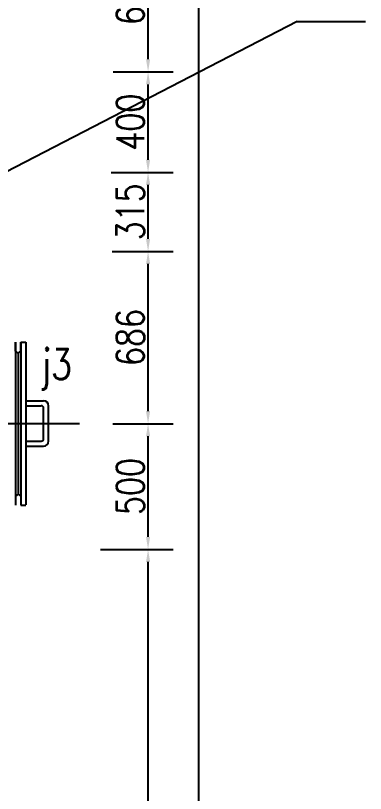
# Model space of a CAD drawing. Header units: millimetres. Extents: x -1286879 to -1269059, y -656245 to -631015.
# Drawn here: x -1281608 to -1280218, y -640657 to -637563 of the extents above; entities that cross this region are included whole.
import ezdxf

# ---------------------------------------------------------------- set-up
doc = ezdxf.new("R2010")
doc.units = ezdxf.units.MM
doc.linetypes.add('CENTER', pattern=[50.8, 31.75, -6.35, 6.35, -6.35])
doc.layers.get('0').update_dxf_attribs({"linetype": 'CONTINUOUS'})
doc.layers.get('Defpoints').update_dxf_attribs({"linetype": 'CONTINUOUS'})
doc.styles.add('HZ', font='txt.shx', dxfattribs={"width": 0.8, "bigfont": 'hztxt.shx'})
doc.dimstyles.new('gqb100', dxfattribs={"dimscale": 5, "dimtxt": 20, "dimasz": 15, "dimexe": 40, "dimexo": 8, "dimgap": 5, "dimtad": 1, "dimtoh": 1, "dimdec": 0, "dimdsep": 46, "dimtxsty": 'HZ', "dimcen": 5, "dimadec": 0, "dimazin": 0, "dimtfac": 1, "dimtdec": 0, "dimtmove": 0, "dimatfit": 3, "dimfxl": 1, "dimtolj": 1, "dimtzin": 0, "dimarcsym": 0})

# ---------------------------------------------------------------- blocks, each defined once
blk = doc.blocks.new('*D427')
at = {"color": 0, "lineweight": -2, "ltscale": 0.5}
for p, q in [((-1281270.8, -639686.6), (-1280981.6, -639686.6)), ((-1281081.6, -643636.6), (-1281081.6, -639736.6)), ((-1281210.8, -643686.6), (-1280981.6, -643686.6))]:
    blk.add_line(p, q, dxfattribs=at)
at = {"color": 0, "ltscale": 0.5}
for points in [[(-1281089.9, -639736.6), (-1281073.3, -639736.6), (-1281081.6, -639686.6)], [(-1281089.9, -643636.6), (-1281073.3, -643636.6), (-1281081.6, -643686.6)]]:
    blk.add_solid(points, dxfattribs=at)
at = {"layer": 'Defpoints', "color": 0, "ltscale": 0.5}
for p in [(-1281300.8, -639686.6), (-1281081.6, -639686.6), (-1281240.8, -643686.6)]:
    blk.add_point(p, dxfattribs=at)
at = {"color": 0, "ltscale": 0.5, "insert": (-1281151.6, -641686.6), "char_height": 110, "attachment_point": 5, "rotation": 90, "style": 'HZ'}
blk.add_mtext('\\A1;4000', dxfattribs=at)
blk = doc.blocks.new('*D437')
at = {"color": 0, "lineweight": -2, "ltscale": 0.5}
for p, q in [((-1281221.3, -639186.6), (-1280981.6, -639186.6)), ((-1281081.6, -639636.6), (-1281081.6, -639236.6)), ((-1281213.8, -639686.6), (-1280981.6, -639686.6))]:
    blk.add_line(p, q, dxfattribs=at)
at = {"color": 0, "ltscale": 0.5}
for points in [[(-1281089.9, -639236.6), (-1281073.3, -639236.6), (-1281081.6, -639186.6)], [(-1281089.9, -639636.6), (-1281073.3, -639636.6), (-1281081.6, -639686.6)]]:
    blk.add_solid(points, dxfattribs=at)
at = {"layer": 'Defpoints', "color": 0, "ltscale": 0.5}
for p in [(-1281251.3, -639186.6), (-1281081.6, -639186.6), (-1281243.8, -639686.6)]:
    blk.add_point(p, dxfattribs=at)
at = {"color": 0, "ltscale": 0.5, "insert": (-1281151.6, -639436.6), "char_height": 110, "attachment_point": 5, "rotation": 90, "style": 'HZ'}
blk.add_mtext('\\A1;500', dxfattribs=at)
blk = doc.blocks.new('*D438')
at = {"color": 0, "lineweight": -2, "ltscale": 0.5}
for p, q in [((-1281224.1, -638501.1), (-1280981.6, -638501.1)), ((-1281081.6, -639136.6), (-1281081.6, -638551.1)), ((-1281213.8, -639186.6), (-1280981.6, -639186.6))]:
    blk.add_line(p, q, dxfattribs=at)
at = {"color": 0, "ltscale": 0.5}
for points in [[(-1281089.9, -638551.1), (-1281073.3, -638551.1), (-1281081.6, -638501.1)], [(-1281089.9, -639136.6), (-1281073.3, -639136.6), (-1281081.6, -639186.6)]]:
    blk.add_solid(points, dxfattribs=at)
at = {"layer": 'Defpoints', "color": 0, "ltscale": 0.5}
for p in [(-1281254.1, -638501.1), (-1281081.6, -638501.1), (-1281243.8, -639186.6)]:
    blk.add_point(p, dxfattribs=at)
at = {"color": 0, "ltscale": 0.5, "insert": (-1281151.6, -638843.8), "char_height": 110, "attachment_point": 5, "rotation": 90, "style": 'HZ'}
blk.add_mtext('\\A1;686', dxfattribs=at)
blk = doc.blocks.new('*D439')
at = {"color": 0, "lineweight": -2, "ltscale": 0.5}
for p, q in [((-1281228.8, -638186.6), (-1280981.6, -638186.6)), ((-1281081.6, -638451.1), (-1281081.6, -638236.6)), ((-1281224.1, -638501.1), (-1280981.6, -638501.1))]:
    blk.add_line(p, q, dxfattribs=at)
at = {"color": 0, "ltscale": 0.5}
for points in [[(-1281089.9, -638236.6), (-1281073.3, -638236.6), (-1281081.6, -638186.6)], [(-1281089.9, -638451.1), (-1281073.3, -638451.1), (-1281081.6, -638501.1)]]:
    blk.add_solid(points, dxfattribs=at)
at = {"layer": 'Defpoints', "color": 0, "ltscale": 0.5}
for p in [(-1281258.8, -638186.6), (-1281081.6, -638186.6), (-1281254.1, -638501.1)]:
    blk.add_point(p, dxfattribs=at)
at = {"color": 0, "ltscale": 0.5, "insert": (-1281151.6, -638343.8), "char_height": 110, "attachment_point": 5, "rotation": 90, "style": 'HZ'}
blk.add_mtext('\\A1;315', dxfattribs=at)
blk = doc.blocks.new('*D443')
at = {"color": 0, "lineweight": -2, "ltscale": 0.5}
for p, q in [((-1281219.8, -637786.6), (-1280981.6, -637786.6)), ((-1281081.6, -638136.6), (-1281081.6, -637836.6)), ((-1281213.8, -638186.6), (-1280981.6, -638186.6))]:
    blk.add_line(p, q, dxfattribs=at)
at = {"color": 0, "ltscale": 0.5}
for points in [[(-1281089.9, -637836.6), (-1281073.3, -637836.6), (-1281081.6, -637786.6)], [(-1281089.9, -638136.6), (-1281073.3, -638136.6), (-1281081.6, -638186.6)]]:
    blk.add_solid(points, dxfattribs=at)
at = {"layer": 'Defpoints', "color": 0, "ltscale": 0.5}
for p in [(-1281249.8, -637786.6), (-1281081.6, -637786.6), (-1281243.8, -638186.6)]:
    blk.add_point(p, dxfattribs=at)
at = {"color": 0, "ltscale": 0.5, "insert": (-1281151.6, -637986.6), "char_height": 110, "attachment_point": 5, "rotation": 90, "style": 'HZ'}
blk.add_mtext('\\A1;400', dxfattribs=at)
blk = doc.blocks.new('*D444')
at = {"color": 0, "lineweight": -2, "ltscale": 0.5}
for p, q in [((-1281380.9, -637186.6), (-1280981.6, -637186.6)), ((-1281081.6, -637736.6), (-1281081.6, -637236.6)), ((-1281213.8, -637786.6), (-1280981.6, -637786.6))]:
    blk.add_line(p, q, dxfattribs=at)
at = {"color": 0, "ltscale": 0.5}
for points in [[(-1281089.9, -637236.6), (-1281073.3, -637236.6), (-1281081.6, -637186.6)], [(-1281089.9, -637736.6), (-1281073.3, -637736.6), (-1281081.6, -637786.6)]]:
    blk.add_solid(points, dxfattribs=at)
at = {"layer": 'Defpoints', "color": 0, "ltscale": 0.5}
for p in [(-1281410.9, -637186.6), (-1281081.6, -637186.6), (-1281243.8, -637786.6)]:
    blk.add_point(p, dxfattribs=at)
at = {"color": 0, "ltscale": 0.5, "insert": (-1281151.6, -637486.6), "char_height": 110, "attachment_point": 5, "rotation": 90, "style": 'HZ'}
blk.add_mtext('\\A1;600', dxfattribs=at)
blk = doc.blocks.new('*D339')
at = {"color": 0, "lineweight": -2, "ltscale": 0.5}
for p, q in [((-1282506.7, -632203.6), (-1280781.7, -632203.6)), ((-1280881.7, -632253.6), (-1280881.7, -654709.3)), ((-1280961.4, -654759.3), (-1280781.7, -654759.3))]:
    blk.add_line(p, q, dxfattribs=at)
at = {"color": 0, "ltscale": 0.5}
for points in [[(-1280890.1, -632253.6), (-1280873.4, -632253.6), (-1280881.7, -632203.6)], [(-1280890.1, -654709.3), (-1280873.4, -654709.3), (-1280881.7, -654759.3)]]:
    blk.add_solid(points, dxfattribs=at)
at = {"layer": 'Defpoints', "color": 0, "ltscale": 0.5}
for p in [(-1282536.7, -632203.6), (-1280991.4, -654759.3), (-1280881.7, -654759.3)]:
    blk.add_point(p, dxfattribs=at)
at = {"color": 0, "ltscale": 0.5, "insert": (-1280951.7, -643481.4), "char_height": 110, "attachment_point": 5, "rotation": 90, "style": 'HZ'}
blk.add_mtext('\\A1;~22556', dxfattribs=at)

msp = doc.modelspace()

# ---------------------------------------------------------------- linework, layer by layer
at = {"ltscale": 0.5}
for p, q in [((-1280489.2, -637586.9), (-1281689.7, -638207.9)), ((-1281608.1, -638862.5), (-1281608.1, -639508.6)), ((-1281608.1, -638898.2), (-1281608.1, -638862.5)), ((-1281587.4, -638862.5), (-1281587.4, -639508.6)), ((-1281587.4, -638898.2), (-1281587.4, -638862.5)), ((-1281587.4, -638862.5), (-1281566.8, -638862.5)), ((-1281566.8, -638862.5), (-1281566.8, -639508.6)), ((-1281597.7, -638905.8), (-1281608.1, -638897.9)), ((-1281597.7, -638905.8), (-1281587.4, -638897.9)), ((-1281597.7, -638905.8), (-1281597.7, -639465.2)), ((-1281597.7, -638905.8), (-1281597.7, -639465.2)), ((-1281566.8, -639095.2), (-1281496.8, -639095.2)), ((-1281566.8, -639115.2), (-1281506.8, -639115.2)), ((-1281476.8, -639255.6), (-1281476.8, -639115.2)), ((-1281496.8, -639245.6), (-1281496.8, -639125.2)), ((-1281566.5, -639255.6), (-1281506.8, -639255.6)), ((-1281566.4, -639275.6), (-1281496.8, -639275.6)), ((-1281597.7, -639467.3), (-1281608.1, -639475.2)), ((-1281608.1, -639474.9), (-1281608.1, -639510.6)), ((-1281597.7, -639467.3), (-1281587.4, -639475.2)), ((-1281587.4, -639474.9), (-1281587.4, -639510.6)), ((-1281587.4, -639510.6), (-1281566.8, -639510.6))]:
    msp.add_line(p, q, dxfattribs=at)
at = {"color": 2}
msp.add_line((-1280489.2, -637586.9), (-1280217.9, -637586.9), dxfattribs=at)
at = {"linetype": 'CENTER', "ltscale": 10}
msp.add_line((-1281354.2, -639186.6), (-1281921.3, -639186.6), dxfattribs=at)
at = {"ltscale": 0.5}
for centre, radius, start, end in [((-1281506.8, -639125.2), 10, 0, 90), ((-1281496.8, -639115.2), 20, 0, 90), ((-1281506.8, -639245.6), 10, 270, 0), ((-1281496.8, -639255.6), 20, 270, 0)]:
    msp.add_arc(centre, radius, start, end, dxfattribs=at)

# ---------------------------------------------------------------- texts
at = {"ltscale": 0.5, "style": 'HZ', "width": 0.8}
msp.add_text('j3', height=120, dxfattribs=at).set_placement((-1281508, -639009.9))

# ---------------------------------------------------------------- dimensions: what is measured, and where the dimension line sits
at = {"ltscale": 0.5}
dim = msp.add_linear_dim(base=(-1280881.7, -654759.3), p1=(-1282536.7, -632203.6), p2=(-1280991.4, -654759.3), angle=90, text='~<>', dimstyle='gqb100', override={"dimtxt": 22, "dimasz": 10, "dimexe": 20, "dimexo": 6, "dimgap": 3}, dxfattribs=at)
dim.commit()
dim.dimension.update_dxf_attribs({"geometry": '*D339', "text_midpoint": (-1280951.7, -643481.4)})
for base, p1, p2, picture, middle in [((-1281081.6, -637186.6), (-1281243.8, -637786.6), (-1281410.9, -637186.6), '*D444', (-1281151.6, -637486.6)), ((-1281081.6, -637786.6), (-1281243.8, -638186.6), (-1281249.8, -637786.6), '*D443', (-1281151.6, -637986.6)), ((-1281081.6011319, -638186.5518274), (-1281254.1163708, -638501.0518274), (-1281258.8338708, -638186.5518274), '*D439', (-1281151.6011319, -638343.8018274)), ((-1281081.6011319, -638501.0518274), (-1281243.8338708, -639186.5518274), (-1281254.1163708, -638501.0518274), '*D438', (-1281151.6011319, -638843.8018274)), ((-1281081.6, -639186.6), (-1281243.8, -639686.6), (-1281251.3, -639186.6), '*D437', (-1281151.6, -639436.6)), ((-1281081.6, -639686.6), (-1281240.8, -643686.6), (-1281300.8, -639686.6), '*D427', (-1281151.6, -641686.6))]:
    dim = msp.add_linear_dim(base=base, p1=p1, p2=p2, angle=90, dimstyle='gqb100', override={"dimtxt": 22, "dimasz": 10, "dimexe": 20, "dimexo": 6, "dimgap": 3}, dxfattribs=at)
    dim.commit()
    dim.dimension.update_dxf_attribs({"geometry": picture, "text_midpoint": middle})

doc.saveas('drawing.dxf')
